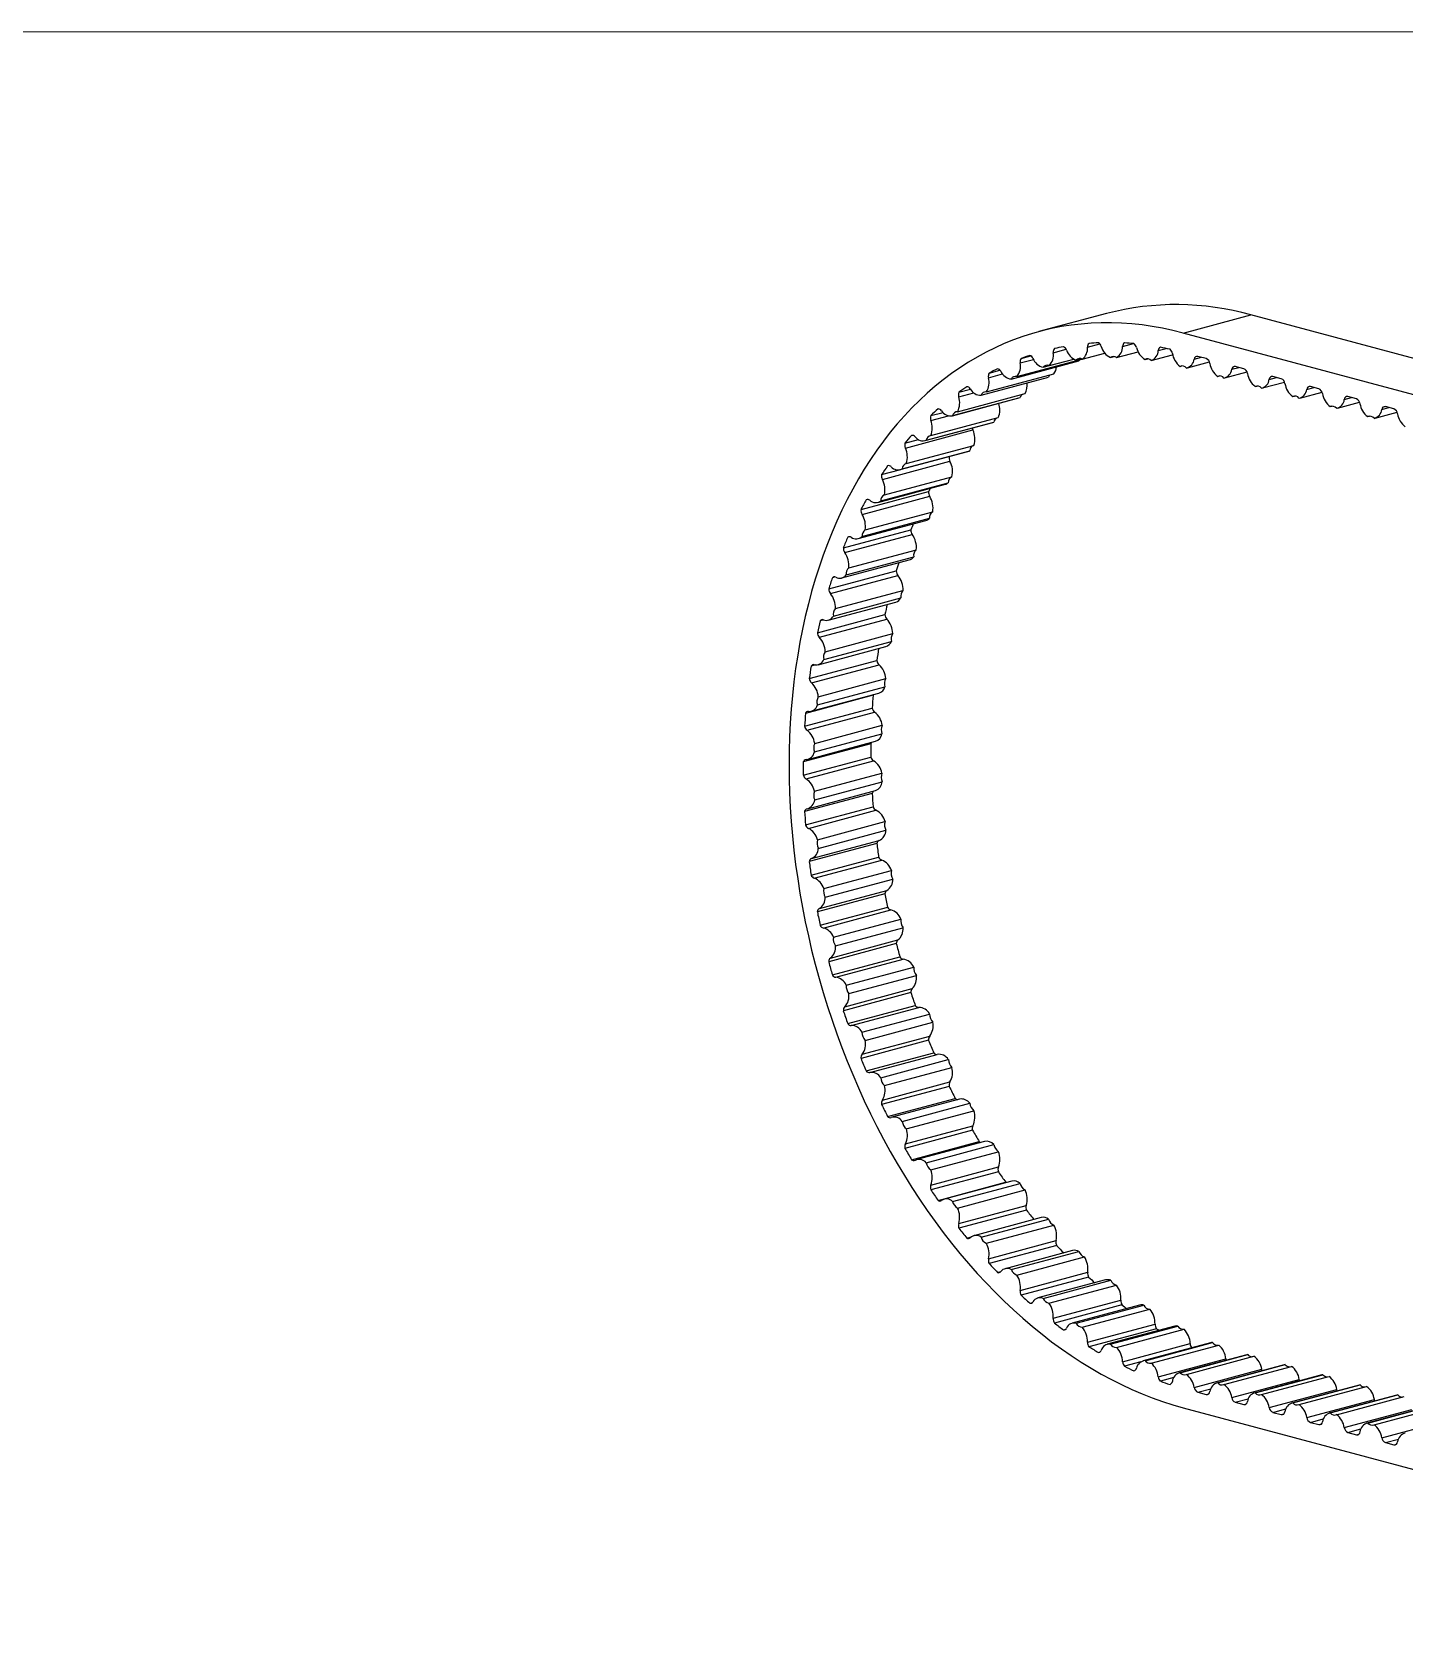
# Model space of a CAD drawing. Header units: inches. Extents: x 0.5 to 20.8, y 0.5 to 15.9.
# Drawn here: x 15.703 to 18.248, y 12.989 to 15.949 of the extents above; entities that cross this region are included whole.
import ezdxf

# ---------------------------------------------------------------- set-up
doc = ezdxf.new("R2010")
doc.units = ezdxf.units.IN
doc.header["$LTSCALE"] = 1.93327
doc.header["$MEASUREMENT"] = 0
doc.linetypes.add('SLD-Solid', pattern=[0])

msp = doc.modelspace()

# ---------------------------------------------------------------- linework, layer by layer
at = {"color": 7, "linetype": 'SLD-Solid', "lineweight": 18}
msp.add_line((20.7827, 15.9495), (0.4833, 15.9495), dxfattribs=at)
at = {"color": 7, "linetype": 'SLD-Solid', "lineweight": 25}
for p, q in [((17.6958, 15.4275), (17.5705, 15.394)), ((17.8381, 15.3914), (17.9633, 15.425)), ((19.4945, 15.0147), (17.9633, 15.425)), ((19.3692, 14.9812), (17.8381, 15.3914)), ((17.5192, 15.3061), (17.6445, 15.3397)), ((17.5295, 15.3106), (17.6502, 15.343)), ((17.5372, 15.344), (17.5556, 15.349)), ((17.5783, 15.3279), (17.635, 15.3431)), ((17.589, 15.3309), (17.6349, 15.3432)), ((17.6396, 15.3412), (17.6487, 15.3436)), ((17.6508, 15.3427), (17.6926, 15.3539)), ((17.7028, 15.3459), (17.71, 15.3478)), ((17.7142, 15.3459), (17.7543, 15.3566)), ((17.7672, 15.342), (17.7724, 15.3434)), ((17.7788, 15.3404), (17.8184, 15.3511)), ((17.8457, 15.3268), (17.8867, 15.3378)), ((17.8807, 15.3439), (17.865, 15.3481)), ((17.4631, 15.2762), (17.5884, 15.3097)), ((17.4729, 15.2821), (17.5981, 15.3156)), ((17.478, 15.317), (17.4982, 15.3224)), ((17.8323, 15.3296), (17.8355, 15.3304)), ((17.9019, 15.3109), (17.9051, 15.3118)), ((17.9153, 15.3082), (17.9563, 15.3192)), ((17.9503, 15.3253), (17.9346, 15.3295)), ((18.0199, 15.3066), (18.0042, 15.3108)), ((17.4195, 15.2455), (17.5447, 15.2791)), ((17.4221, 15.2816), (17.4433, 15.2873)), ((17.9715, 15.2923), (17.9747, 15.2931)), ((17.9849, 15.2895), (18.0258, 15.3005)), ((18.0545, 15.2709), (18.0954, 15.2819)), ((18.0895, 15.288), (18.0738, 15.2922)), ((17.4101, 15.2381), (17.5354, 15.2717)), ((17.4103, 15.2382), (17.5356, 15.2717)), ((17.5354, 15.2717), (17.5356, 15.2717)), ((18.0411, 15.2736), (18.0443, 15.2745)), ((18.1107, 15.255), (18.1139, 15.2559)), ((18.1241, 15.2523), (18.165, 15.2632)), ((18.1591, 15.2693), (18.1434, 15.2736)), ((18.2287, 15.2507), (18.213, 15.2549)), ((17.3595, 15.1919), (17.4847, 15.2254)), ((17.3615, 15.1926), (17.4867, 15.2261)), ((17.3699, 15.2382), (17.3926, 15.2443)), ((17.3699, 15.2012), (17.4951, 15.2348)), ((18.1803, 15.2364), (18.1835, 15.2372)), ((18.1937, 15.2336), (18.2346, 15.2446)), ((17.322, 15.1872), (17.3472, 15.1939)), ((17.3227, 15.1782), (17.448, 15.2118)), ((17.3348, 15.2017), (17.3344, 15.2016)), ((17.3132, 15.1382), (17.4385, 15.1717)), ((17.3169, 15.1398), (17.4422, 15.1733)), ((17.3245, 15.1497), (17.4498, 15.1832)), ((17.2787, 15.129), (17.312, 15.1379)), ((17.2801, 15.12), (17.4054, 15.1536)), ((17.2915, 15.1457), (17.2898, 15.1452)), ((17.2717, 15.0774), (17.397, 15.111)), ((17.2771, 15.0802), (17.4024, 15.1138)), ((17.2838, 15.0913), (17.4091, 15.1248)), ((17.2405, 15.0641), (17.3658, 15.0977)), ((17.2425, 15.0552), (17.3678, 15.0888)), ((17.2531, 15.0829), (17.2502, 15.0821)), ((17.2355, 15.0103), (17.3608, 15.0439)), ((17.2423, 15.0144), (17.3676, 15.048)), ((17.2481, 15.0266), (17.3734, 15.0601)), ((17.2077, 14.9932), (17.333, 15.0268)), ((17.2103, 14.9844), (17.3356, 15.018)), ((17.22, 15.0138), (17.216, 15.0127)), ((17.2178, 14.9561), (17.3431, 14.9897)), ((17.1806, 14.9169), (17.3059, 14.9504)), ((17.2048, 14.9373), (17.33, 14.9709)), ((17.213, 14.9431), (17.3382, 14.9766)), ((17.1838, 14.9083), (17.309, 14.9419)), ((17.1925, 14.9392), (17.1873, 14.9378)), ((17.1798, 14.8592), (17.3051, 14.8927)), ((17.1893, 14.8667), (17.3145, 14.9003)), ((17.1931, 14.8806), (17.3183, 14.9142)), ((17.1595, 14.8358), (17.2848, 14.8694)), ((17.1632, 14.8276), (17.2884, 14.8611)), ((17.1709, 14.8596), (17.1646, 14.8579)), ((17.1742, 14.8007), (17.2995, 14.8343)), ((17.161, 14.7766), (17.2862, 14.8101)), ((17.1714, 14.7861), (17.2967, 14.8197)), ((17.1445, 14.7508), (17.2698, 14.7843)), ((17.1563, 14.7761), (17.1479, 14.7739)), ((17.1487, 14.7429), (17.2739, 14.7764)), ((17.1613, 14.7172), (17.2866, 14.7507)), ((17.2628, 14.72), (17.1376, 14.6864)), ((17.1483, 14.6903), (17.2735, 14.7238)), ((17.1597, 14.702), (17.2849, 14.7355)), ((17.1358, 14.6625), (17.2611, 14.6961)), ((17.1404, 14.6551), (17.2657, 14.6886)), ((17.1546, 14.6307), (17.2798, 14.6643)), ((17.2588, 14.6299), (17.1335, 14.5963)), ((17.1419, 14.601), (17.2672, 14.6346)), ((17.154, 14.6151), (17.2793, 14.6486)), ((17.1335, 14.5718), (17.2588, 14.6054)), ((17.1385, 14.5649), (17.2638, 14.5985)), ((17.154, 14.5421), (17.2793, 14.5756)), ((17.2611, 14.5379), (17.1358, 14.5044)), ((17.1419, 14.5097), (17.2672, 14.5432)), ((17.1546, 14.5262), (17.2798, 14.5597)), ((17.1376, 14.4795), (17.2628, 14.5131)), ((17.1429, 14.4732), (17.2682, 14.5068)), ((17.1597, 14.4521), (17.2849, 14.4857)), ((17.1487, 14.4171), (17.2739, 14.4507)), ((17.1613, 14.4361), (17.2866, 14.4696)), ((17.2698, 14.445), (17.1445, 14.4115)), ((17.1479, 14.3865), (17.2732, 14.4201)), ((17.1536, 14.3808), (17.2789, 14.4143)), ((17.1714, 14.3617), (17.2967, 14.3952)), ((17.1742, 14.3456), (17.2995, 14.3792)), ((17.2848, 14.3519), (17.1595, 14.3184)), ((17.1632, 14.3247), (17.2884, 14.3583)), ((17.1646, 14.2935), (17.2899, 14.3271)), ((17.1705, 14.2885), (17.2958, 14.3221)), ((17.1893, 14.2715), (17.3145, 14.3051)), ((17.1931, 14.2556), (17.3183, 14.2891)), ((17.3059, 14.2596), (17.1806, 14.226)), ((17.1838, 14.2329), (17.309, 14.2665)), ((17.1873, 14.2015), (17.3126, 14.2351)), ((17.1935, 14.1972), (17.3188, 14.2308)), ((17.213, 14.1825), (17.3382, 14.2161)), ((17.2178, 14.1668), (17.3431, 14.2004)), ((17.333, 14.1687), (17.2077, 14.1352)), ((17.2103, 14.1426), (17.3356, 14.1761)), ((17.216, 14.1112), (17.3412, 14.1448)), ((17.2223, 14.1077), (17.3475, 14.1412)), ((17.2423, 14.0954), (17.3676, 14.129)), ((17.2481, 14.0802), (17.3734, 14.1137)), ((17.3658, 14.0803), (17.2405, 14.0467)), ((17.2425, 14.0545), (17.3678, 14.0881)), ((17.2502, 14.0235), (17.3755, 14.0571)), ((17.2566, 14.0208), (17.3819, 14.0543)), ((17.2771, 14.011), (17.4024, 14.0446)), ((17.2801, 13.9696), (17.4054, 14.0032)), ((17.2838, 13.9963), (17.4091, 14.0299)), ((17.404, 13.9949), (17.2787, 13.9614)), ((17.2898, 13.9392), (17.4151, 13.9727)), ((17.4232, 13.9714), (17.2979, 13.9378)), ((17.3169, 13.9301), (17.4422, 13.9637)), ((17.3245, 13.9161), (17.4498, 13.9497)), ((17.3227, 13.8885), (17.448, 13.9221)), ((17.4472, 13.9135), (17.322, 13.88)), ((17.3344, 13.8589), (17.4596, 13.8925)), ((17.4695, 13.8928), (17.3442, 13.8593)), ((17.3615, 13.8534), (17.4867, 13.887)), ((17.3699, 13.8402), (17.4951, 13.8738)), ((17.4952, 13.8368), (17.3699, 13.8033)), ((17.3701, 13.812), (17.4953, 13.8456)), ((17.3835, 13.7836), (17.5087, 13.8171)), ((17.5201, 13.8194), (17.3949, 13.7859)), ((17.4103, 13.7816), (17.5356, 13.8152)), ((17.4195, 13.7694), (17.5447, 13.803)), ((17.4216, 13.7408), (17.5469, 13.7744)), ((17.5473, 13.7654), (17.4221, 13.7319)), ((17.5748, 13.7518), (17.4495, 13.7182)), ((17.4631, 13.7154), (17.5884, 13.7489)), ((17.4729, 13.7042), (17.5981, 13.7378)), ((17.4367, 13.7138), (17.4447, 13.7159)), ((17.477, 13.6755), (17.6022, 13.7091)), ((17.6033, 13.7001), (17.478, 13.6665)), ((17.6328, 13.6906), (17.5076, 13.657)), ((17.5192, 13.6553), (17.6445, 13.6889)), ((17.5295, 13.6453), (17.6548, 13.6789)), ((17.4936, 13.6501), (17.4998, 13.6518)), ((17.5356, 13.6167), (17.6608, 13.6503)), ((17.6625, 13.6413), (17.5372, 13.6078)), ((17.6938, 13.6363), (17.5686, 13.6027)), ((17.5783, 13.6019), (17.7035, 13.6355)), ((17.589, 13.5932), (17.7143, 13.6267)), ((17.5536, 13.5932), (17.5586, 13.5946)), ((17.5969, 13.565), (17.7222, 13.5986)), ((17.7244, 13.5897), (17.5991, 13.5561)), ((17.7572, 13.5894), (17.6319, 13.5558)), ((17.6396, 13.5558), (17.7649, 13.5893)), ((17.6508, 13.5483), (17.776, 13.5819)), ((17.6161, 13.5436), (17.62, 13.5446)), ((17.6604, 13.5208), (17.7857, 13.5544)), ((17.7885, 13.5457), (17.6632, 13.5121)), ((17.8224, 13.5504), (17.6971, 13.5169)), ((17.7028, 13.5172), (17.8281, 13.5507)), ((17.7142, 13.5111), (17.8395, 13.5447)), ((17.6807, 13.5017), (17.6834, 13.5024)), ((17.7256, 13.4845), (17.8508, 13.5181)), ((17.8887, 13.5196), (17.7635, 13.4861)), ((17.7672, 13.4865), (17.8925, 13.5201)), ((17.7788, 13.4819), (17.904, 13.5155)), ((17.7594, 13.4843), (17.7289, 13.4761)), ((17.7917, 13.4565), (17.917, 13.49)), ((17.9557, 13.4973), (17.8304, 13.4638)), ((17.8323, 13.4641), (17.9575, 13.4977)), ((17.8439, 13.461), (17.9691, 13.4946)), ((17.8583, 13.437), (17.9836, 13.4705)), ((18.0253, 13.4787), (17.9, 13.4451)), ((17.9019, 13.4455), (18.0271, 13.4791)), ((17.9135, 13.4424), (18.0387, 13.4759)), ((17.9575, 13.4977), (17.9557, 13.4973)), ((18.0271, 13.4791), (18.0253, 13.4787)), ((17.7467, 13.4678), (17.7482, 13.4682)), ((17.8203, 13.455), (17.7956, 13.4484)), ((17.8135, 13.4424), (17.8138, 13.4425)), ((17.9279, 13.4183), (18.0532, 13.4519)), ((18.0949, 13.46), (17.9696, 13.4265)), ((17.9715, 13.4268), (18.0967, 13.4604)), ((17.9831, 13.4237), (18.1083, 13.4573)), ((18.1645, 13.4414), (18.0392, 13.4078)), ((18.0411, 13.4082), (18.1663, 13.4418)), ((18.0967, 13.4604), (18.0949, 13.46)), ((18.1663, 13.4418), (18.1645, 13.4414)), ((17.865, 13.428), (17.8807, 13.4238)), ((17.9975, 13.3997), (18.1228, 13.4332)), ((18.0527, 13.4051), (18.1779, 13.4387)), ((18.0671, 13.381), (18.1924, 13.4146)), ((18.2341, 13.4228), (18.1088, 13.3892)), ((18.1107, 13.3896), (18.2359, 13.4231)), ((18.1223, 13.3864), (18.2475, 13.42)), ((18.2359, 13.4231), (18.2341, 13.4228)), ((17.8381, 13.3992), (19.3692, 12.989)), ((17.9346, 13.4094), (17.9503, 13.4052)), ((18.0042, 13.3907), (18.0199, 13.3865)), ((18.1367, 13.3624), (18.262, 13.3959)), ((18.3037, 13.4041), (18.1784, 13.3705)), ((18.1803, 13.3709), (18.3055, 13.4045)), ((18.1919, 13.3678), (18.3171, 13.4014)), ((18.0738, 13.3721), (18.0895, 13.3679)), ((18.1434, 13.3534), (18.1591, 13.3492)), ((18.2063, 13.3437), (18.3315, 13.3773)), ((18.213, 13.3348), (18.2287, 13.3306))]:
    msp.add_line(p, q, dxfattribs=at)
at = {"color": 8, "linetype": 'SLD-Solid', "lineweight": 25}
for p, q in [((17.6604, 15.365), (17.6834, 15.3711)), ((17.7256, 15.3664), (17.7458, 15.3718)), ((17.5356, 15.336), (17.5603, 15.3426)), ((17.5969, 15.3548), (17.621, 15.3613)), ((17.7917, 15.359), (17.8063, 15.3629)), ((17.8583, 15.3428), (17.8716, 15.3464)), ((17.477, 15.3086), (17.5028, 15.3155)), ((17.9279, 15.3242), (17.9412, 15.3277)), ((17.9975, 15.3055), (18.0108, 15.3091)), ((17.4216, 15.273), (17.4496, 15.2805)), ((18.0671, 15.2869), (18.0804, 15.2904)), ((18.1367, 15.2682), (18.1499, 15.2718)), ((18.2063, 15.2496), (18.2195, 15.2532)), ((17.3701, 15.2294), (17.4028, 15.2381)), ((17.865, 13.428), (17.889, 13.4345)), ((17.8807, 13.4238), (17.8855, 13.4251)), ((17.9346, 13.4094), (17.9586, 13.4158)), ((17.9503, 13.4052), (17.9551, 13.4065)), ((18.0042, 13.3907), (18.0282, 13.3972)), ((18.0199, 13.3865), (18.0246, 13.3878)), ((18.0738, 13.3721), (18.0978, 13.3785)), ((18.0895, 13.3679), (18.0942, 13.3692)), ((18.1434, 13.3534), (18.1674, 13.3599)), ((18.1591, 13.3492), (18.1638, 13.3505)), ((18.213, 13.3348), (18.237, 13.3412)), ((18.2287, 13.3306), (18.2334, 13.3319))]:
    msp.add_line(p, q, dxfattribs=at)
at = {"color": 7, "linetype": 'SLD-Solid', "lineweight": 25, "flags": 128}
for points in [[(17.8381, 15.3914), (17.8189, 15.3962), (17.7998, 15.4003), (17.7807, 15.4037), (17.7617, 15.4064), (17.7426, 15.4084), (17.7237, 15.4098), (17.7048, 15.4104), (17.6861, 15.4103), (17.6674, 15.4096), (17.6489, 15.4081), (17.6304, 15.406), (17.6122, 15.4032), (17.594, 15.3996), (17.5761, 15.3954), (17.5583, 15.3905), (17.5407, 15.3849), (17.5233, 15.3787), (17.5062, 15.3717), (17.4892, 15.3641), (17.4725, 15.3559), (17.4561, 15.3469), (17.4399, 15.3374), (17.424, 15.3271), (17.4084, 15.3163), (17.393, 15.3048), (17.378, 15.2927), (17.3633, 15.2799), (17.3489, 15.2666), (17.3348, 15.2527), (17.3211, 15.2381), (17.3078, 15.223), (17.2948, 15.2074), (17.2822, 15.1911), (17.2699, 15.1744), (17.2581, 15.1571), (17.2466, 15.1392), (17.2356, 15.1209), (17.225, 15.1021), (17.2147, 15.0828), (17.205, 15.063), (17.1956, 15.0427), (17.1867, 15.022), (17.1782, 15.0009), (17.1702, 14.9794), (17.1627, 14.9574), (17.1556, 14.9351), (17.1489, 14.9124), (17.1428, 14.8894), (17.1371, 14.866), (17.1319, 14.8423), (17.1272, 14.8183), (17.123, 14.794), (17.1192, 14.7694), (17.116, 14.7446), (17.1133, 14.7195), (17.111, 14.6942), (17.1093, 14.6687), (17.108, 14.643), (17.1073, 14.6172), (17.107, 14.5912), (17.1073, 14.565), (17.108, 14.5388), (17.1093, 14.5124), (17.111, 14.486), (17.1133, 14.4595), (17.116, 14.4329), (17.1192, 14.4064), (17.123, 14.3798), (17.1272, 14.3532), (17.1319, 14.3267), (17.1371, 14.3002), (17.1428, 14.2738), (17.1489, 14.2474), (17.1556, 14.2212), (17.1627, 14.1951), (17.1702, 14.1691), (17.1782, 14.1433), (17.1867, 14.1176), (17.1956, 14.0921), (17.205, 14.0669), (17.2147, 14.0419), (17.225, 14.0171), (17.2356, 13.9925), (17.2466, 13.9683), (17.2581, 13.9443), (17.2699, 13.9207), (17.2822, 13.8973), (17.2948, 13.8743), (17.3078, 13.8517), (17.3211, 13.8295), (17.3348, 13.8076), (17.3489, 13.7861), (17.3633, 13.7651), (17.378, 13.7445), (17.393, 13.7243), (17.4084, 13.7046), (17.424, 13.6853), (17.4399, 13.6666), (17.4561, 13.6483), (17.4725, 13.6306), (17.4892, 13.6134), (17.5062, 13.5967), (17.5233, 13.5806), (17.5407, 13.565), (17.5583, 13.55), (17.5761, 13.5356), (17.594, 13.5217), (17.6122, 13.5085), (17.6304, 13.4959), (17.6489, 13.4839), (17.6674, 13.4725), (17.6861, 13.4617), (17.7048, 13.4516), (17.7237, 13.4421), (17.7426, 13.4333), (17.7617, 13.4251), (17.7807, 13.4177), (17.7998, 13.4108), (17.8189, 13.4047), (17.8381, 13.3992)], [(17.6445, 15.3397), (17.6454, 15.3411), (17.646, 15.3418)], [(17.4847, 15.2254), (17.485, 15.2255), (17.4867, 15.2261)], [(17.2628, 14.72), (17.2633, 14.7208), (17.2635, 14.7211)], [(17.5096, 13.8166), (17.5096, 13.8166), (17.5087, 13.8171)], [(17.8925, 13.5201), (17.8906, 13.52), (17.8887, 13.5196)], [(17.9844, 13.4677), (17.9839, 13.4689), (17.9836, 13.4705)], [(18.054, 13.4491), (18.0535, 13.4503), (18.0532, 13.4519)], [(18.1236, 13.4304), (18.1231, 13.4316), (18.1228, 13.4332)], [(18.1932, 13.4118), (18.1927, 13.413), (18.1924, 13.4146)]]:
    msp.add_lwpolyline(points, dxfattribs=at)
at = {"color": 7, "linetype": 'SLD-Solid', "lineweight": 25}
for centre, radius, start, end in [((17.8248, 14.9321), 0.512, 74.301, 104.5958), ((17.7002, 14.9097), 0.4639, 100.4414, 102.5814), ((17.612, 15.3566), 0.0102, 18.5018, 65.9052), ((17.6354, 15.3625), 0.0251, 307.654, 5.6223), ((17.669, 15.3658), 0.00856, 131.8739, 185.3525), ((17.7018, 14.8963), 0.4775, 92.5342, 94.6335), ((17.6752, 15.3637), 0.0111, 15.3128, 60.1332), ((17.7166, 15.3745), 0.0317, 194.4131, 244.315), ((17.7028, 15.3655), 0.0227, 300.0191, 2.1145), ((17.7333, 15.3666), 0.00774, 124.5296, 181.8561), ((17.7015, 14.8683), 0.5054, 84.8707, 86.8917), ((17.7398, 15.362), 0.0119, 12.1267, 54.8237), ((17.7987, 15.3587), 0.007, 116.6181, 178.0917), ((17.6956, 14.8266), 0.5476, 77.5666, 79.4825), ((17.506, 15.3296), 0.0303, 321.1575, 12.1557), ((17.5457, 15.3381), 0.0103, 144.8603, 191.9055), ((17.7006, 14.9089), 0.4648, 108.4421, 110.5793), ((17.5507, 15.341), 0.00932, 21.7387, 72.1913), ((17.5842, 15.3537), 0.0265, 200.565, 257.0802), ((17.5696, 15.3505), 0.0277, 314.6948, 8.9429), ((17.6062, 15.3563), 0.00943, 138.6428, 188.6777), ((17.6494, 15.3686), 0.0291, 197.4599, 250.4272), ((17.646, 15.3358), 0.00836, 55.3745, 139.6826), ((17.7085, 15.3394), 0.00865, 48.5403, 130.8514), ((17.785, 15.3713), 0.0342, 191.3705, 238.6995), ((17.772, 15.3343), 0.00915, 42.5691, 121.7383), ((17.7711, 15.3596), 0.0206, 291.8117, 358.3161), ((17.8054, 15.3517), 0.0126, 8.9072, 49.9216), ((17.854, 15.3589), 0.0365, 188.2908, 233.5285), ((17.8396, 15.3448), 0.0188, 283.1061, 354.101), ((17.864, 15.3426), 0.00567, 79.0966, 177.3435), ((17.8766, 15.3338), 0.0109, 6.3498, 67.8055), ((17.4453, 15.2999), 0.0328, 327.081, 15.3214), ((17.4877, 15.3115), 0.0112, 150.5697, 195.0919), ((17.7069, 14.8948), 0.4802, 116.3719, 118.463), ((17.492, 15.3168), 0.00846, 25.0813, 79.0333), ((17.5216, 15.3301), 0.024, 203.8009, 264.3009), ((17.5269, 15.3027), 0.00839, 71.4232, 155.548), ((17.5853, 15.3235), 0.00828, 63.0439, 147.9809), ((17.5985, 15.3057), 0.0109, 132.1425, 158.4145), ((17.5769, 15.3311), 0.0263, 323.992, 354.5612), ((17.8361, 15.3205), 0.00984, 37.399, 112.605), ((17.9236, 15.3403), 0.0365, 188.2908, 233.5285), ((17.9057, 15.3019), 0.00984, 37.399, 112.605), ((17.9092, 15.3261), 0.0188, 283.1061, 354.101), ((17.9336, 15.3239), 0.00567, 79.0966, 177.3435), ((17.9462, 15.3152), 0.0109, 6.3498, 67.8055), ((17.9932, 15.3216), 0.0365, 188.2908, 233.5285), ((18.0031, 15.3053), 0.00567, 79.0966, 177.3435), ((18.0158, 15.2965), 0.0109, 6.3498, 67.8055), ((17.433, 15.2767), 0.012, 155.8238, 198.2803), ((17.7225, 14.8694), 0.5101, 124.0772, 126.086), ((17.4362, 15.2843), 0.00764, 28.6063, 86.4519), ((17.4623, 15.2979), 0.0218, 207.2646, 272.0867), ((17.4714, 15.2735), 0.00871, 80.3054, 162.2708), ((17.5462, 15.2688), 0.011, 125.8656, 164.6913), ((17.5164, 15.2946), 0.0324, 331.2892, 7.8039), ((17.9752, 15.2832), 0.00984, 37.399, 112.605), ((17.9788, 15.3075), 0.0188, 283.1061, 354.101), ((18.0628, 15.303), 0.0365, 188.2908, 233.5285), ((18.0484, 15.2888), 0.0188, 283.1061, 354.101), ((18.0727, 15.2866), 0.00567, 79.0966, 177.3435), ((18.0854, 15.2779), 0.0109, 6.3498, 67.8055), ((18.1323, 15.2843), 0.0365, 188.2908, 233.5285), ((17.7501, 14.8353), 0.554, 131.4366, 133.3377), ((17.384, 15.2437), 0.00691, 32.4133, 94.4334), ((17.4068, 15.2576), 0.0198, 211.0809, 280.3915), ((17.3882, 15.2618), 0.0353, 332.5166, 18.4864), ((17.4609, 15.249), 0.0371, 337.4266, 19.0087), ((18.0448, 15.2646), 0.00984, 37.399, 112.605), ((18.1144, 15.2459), 0.00984, 37.399, 112.605), ((18.118, 15.2702), 0.0188, 283.1061, 354.101), ((18.1423, 15.268), 0.00567, 79.0966, 177.3435), ((18.155, 15.2592), 0.0109, 6.3498, 67.8055), ((18.2019, 15.2657), 0.0365, 188.2908, 233.5285), ((18.1876, 15.2515), 0.0188, 283.1061, 354.101), ((18.2119, 15.2493), 0.00567, 79.0966, 177.3435), ((18.2246, 15.2406), 0.0109, 6.3498, 67.8055), ((17.3819, 15.234), 0.0127, 160.6776, 201.5065), ((17.3353, 15.2155), 0.0374, 337.5196, 21.6884), ((17.4194, 15.2363), 0.00922, 89.4356, 168.1339), ((17.4978, 15.2243), 0.0112, 120.0549, 170.502), ((18.184, 15.2273), 0.00984, 37.399, 112.605), ((18.2715, 15.247), 0.0365, 188.2908, 233.5285), ((17.7914, 14.7954), 0.6115, 138.3721, 140.1521), ((17.3358, 15.1954), 0.00628, 36.6264, 102.9149), ((17.3555, 15.2097), 0.0181, 215.3984, 289.1138), ((17.3713, 15.1914), 0.00994, 98.5534, 173.2091), ((17.4611, 15.2176), 0.0144, 189.25, 203.9761), ((17.4125, 15.1952), 0.0392, 342.1446, 24.9598), ((17.3348, 15.1838), 0.0133, 165.1846, 204.8021), ((17.2872, 15.1617), 0.0392, 342.1446, 24.9598), ((17.4174, 15.16), 0.0137, 169.3947, 208.1971), ((17.4349, 15.1852), 0.0139, 285.0399, 301.7653), ((17.4533, 15.1728), 0.0111, 113.4255, 177.1315), ((17.2921, 15.1264), 0.0137, 169.3947, 208.1971), ((17.8469, 14.7529), 0.6814, 144.8487, 146.5048), ((17.2919, 15.1399), 0.00576, 41.3861, 111.7728), ((17.309, 15.1545), 0.0168, 220.3742, 298.0917), ((17.3278, 15.1393), 0.0109, 107.4297, 177.625), ((17.3697, 15.1343), 0.0405, 346.4427, 28.3313), ((17.2444, 15.1008), 0.0405, 346.4427, 28.3313), ((18.048, 14.741), 0.7698, 151.914, 152.4006), ((17.3933, 15.1247), 0.0142, 285.1657, 309.5054), ((17.4143, 15.1141), 0.012, 115.8905, 181.5331), ((17.9159, 14.7111), 0.7622, 150.867, 152.404), ((17.253, 15.0775), 0.00536, 46.8313, 120.8202), ((17.2676, 15.0928), 0.0158, 226.146, 307.11), ((17.289, 15.0805), 0.012, 115.8905, 181.5331), ((17.3796, 15.0961), 0.0139, 173.3532, 211.7223), ((17.3327, 15.067), 0.0413, 350.4608, 31.8336), ((17.2543, 15.0625), 0.0139, 173.3532, 211.7223), ((17.2074, 15.0334), 0.0413, 350.4608, 31.8336), ((17.3568, 15.058), 0.0147, 285.4712, 316.9439), ((17.3807, 15.0492), 0.0132, 123.8254, 185.0786), ((17.9965, 14.6726), 0.8515, 156.4526, 157.8801), ((17.2192, 15.0088), 0.00509, 53.0685, 129.8193), ((17.2314, 15.025), 0.0152, 232.7962, 315.9217), ((17.2555, 15.0156), 0.0132, 123.8254, 185.0786), ((18.1268, 14.7041), 0.8569, 157.0912, 157.8777), ((17.3469, 15.026), 0.0139, 177.1012, 215.4102), ((17.3017, 14.9939), 0.0415, 354.2407, 35.499), ((17.2216, 14.9925), 0.0139, 177.1012, 215.4102), ((17.1765, 14.9603), 0.0415, 354.2407, 35.499), ((17.3526, 14.9787), 0.0146, 131.1826, 188.3854), ((17.2274, 14.9452), 0.0146, 131.1826, 188.3854), ((18.2141, 14.6723), 0.9498, 162.008, 162.9748), ((17.3197, 14.9506), 0.0138, 180.6753, 219.2965), ((17.3259, 14.9855), 0.0152, 285.8323, 324.1734), ((18.0856, 14.6398), 0.9464, 161.6458, 162.9761), ((17.191, 14.9345), 0.00494, 60.1381, 138.5099), ((17.2009, 14.9518), 0.0149, 240.3195, 324.282), ((17.2772, 14.9158), 0.0412, 357.8197, 39.3627), ((17.1944, 14.917), 0.0138, 180.6753, 219.2965), ((17.1519, 14.8822), 0.0412, 357.8197, 39.3627), ((17.3005, 14.9081), 0.016, 286.6218, 330.7943), ((17.3302, 14.9035), 0.016, 137.9562, 191.5506), ((17.176, 14.8738), 0.015, 248.6094, 331.987), ((17.2049, 14.8699), 0.016, 137.9562, 191.5506), ((18.3067, 14.6473), 1.0458, 166.6677, 167.7399), ((17.2982, 14.8703), 0.0134, 184.109, 223.4206), ((18.1792, 14.6142), 1.0435, 166.4943, 167.7408), ((17.1729, 14.8368), 0.0134, 184.109, 223.4206), ((17.1687, 14.8552), 0.00491, 67.9892, 146.6507), ((17.2592, 14.8334), 0.0402, 1.2314, 43.4637), ((17.3136, 14.8241), 0.0174, 144.1722, 194.6472), ((17.134, 14.7999), 0.0402, 1.2314, 43.4637), ((18.3985, 14.6302), 1.1391, 171.0907, 172.2238), ((17.2814, 14.826), 0.0166, 286.9906, 337.6347), ((18.2729, 14.5967), 1.1388, 171.048, 172.2239), ((17.1525, 14.7717), 0.00501, 76.4758, 154.0603), ((17.157, 14.7917), 0.0155, 257.4676, 338.9068), ((17.1883, 14.7905), 0.0174, 144.1722, 194.6472), ((17.2826, 14.786), 0.0129, 187.4334, 227.8264), ((17.2479, 14.7477), 0.0388, 4.5068, 47.8453), ((17.1573, 14.7524), 0.0129, 187.4334, 227.8264), ((17.3029, 14.7413), 0.0189, 149.8746, 197.7299), ((17.1226, 14.7141), 0.0388, 4.5068, 47.8453), ((17.1776, 14.7077), 0.0189, 149.8746, 197.7299), ((18.4872, 14.6205), 1.2284, 175.3557, 176.4737), ((17.2681, 14.7405), 0.0175, 287.9798, 343.6383), ((18.3619, 14.587), 1.2284, 175.3557, 176.4737), ((17.1425, 14.6847), 0.00523, 85.377, 160.6469), ((17.1439, 14.7062), 0.0163, 266.6382, 345.0027), ((17.2731, 14.6983), 0.0122, 190.6787, 232.5624), ((17.2433, 14.6593), 0.0369, 7.6752, 52.5551), ((17.1479, 14.6648), 0.0122, 190.6787, 232.5624), ((17.118, 14.6258), 0.0369, 7.6752, 52.5551), ((17.2981, 14.6558), 0.0201, 155.1165, 200.8409), ((17.1728, 14.6222), 0.0201, 155.1165, 200.8409), ((18.5668, 14.6176), 1.3081, 179.4639, 180.5361), ((17.2655, 14.6278), 0.00702, 133.7059, 162.5773), ((17.2613, 14.6519), 0.0183, 288.8128, 349.5719), ((17.1389, 14.595), 0.00558, 94.4352, 166.4146), ((18.4415, 14.5841), 1.3081, 179.4639, 180.5361), ((17.1367, 14.618), 0.0175, 275.8501, 350.3218), ((17.2699, 14.6081), 0.0114, 193.8757, 237.6811), ((17.2452, 14.5692), 0.0347, 10.7664, 57.6448), ((17.1446, 14.5746), 0.0114, 193.8757, 237.6811), ((17.2993, 14.5684), 0.0213, 159.9529, 204.0147), ((17.1199, 14.5356), 0.0347, 10.7664, 57.6448), ((17.174, 14.5348), 0.0213, 159.9529, 204.0147), ((17.2675, 14.5368), 0.00647, 119.8354, 170.2604), ((18.6328, 14.6198), 1.3741, 183.4165, 184.454), ((17.2604, 14.5616), 0.0195, 290.3282, 354.5919), ((17.1418, 14.5035), 0.00605, 103.3988, 171.4463), ((17.1355, 14.5278), 0.0191, 284.8592, 354.9731), ((17.273, 14.5162), 0.0106, 197.0584, 243.2374), ((17.2537, 14.478), 0.0322, 13.8133, 63.1683), ((18.5075, 14.5863), 1.3741, 183.4165, 184.454), ((17.1477, 14.4827), 0.0106, 197.0584, 243.2374), ((17.3063, 14.4798), 0.0221, 164.4368, 207.2819), ((17.1284, 14.4445), 0.0322, 13.8133, 63.1683), ((17.181, 14.4462), 0.0221, 164.4368, 207.2819), ((17.2764, 14.4445), 0.00663, 112.0571, 175.8712), ((17.2656, 14.47), 0.021, 293.4752, 359.095), ((17.1403, 14.4364), 0.021, 293.4752, 359.095), ((18.6818, 14.6247), 1.4234, 187.2543, 188.2677), ((17.2823, 14.4234), 0.00972, 200.2674, 249.2853), ((17.1512, 14.411), 0.00663, 112.0571, 175.8712), ((18.5565, 14.5912), 1.4234, 187.2543, 188.2677), ((17.2684, 14.3867), 0.0296, 16.8555, 69.1785), ((17.319, 14.3908), 0.0227, 168.6178, 210.6721), ((17.1571, 14.3899), 0.00972, 200.2674, 249.2853), ((17.1431, 14.3531), 0.0296, 16.8555, 69.1785), ((17.1937, 14.3572), 0.0227, 168.6178, 210.6721), ((17.2763, 14.378), 0.0232, 301.5735, 2.8266), ((17.151, 14.3444), 0.0232, 301.5735, 2.8266), ((17.2921, 14.3519), 0.00733, 120.2595, 179.8324), ((18.7114, 14.6297), 1.4534, 191.0161, 192.0156), ((17.1668, 14.3184), 0.00733, 120.2595, 179.8324), ((18.5861, 14.5961), 1.4534, 191.0161, 192.0156), ((17.298, 14.3306), 0.00884, 203.554, 255.8721), ((17.2891, 14.2959), 0.027, 19.9441, 75.7219), ((17.3374, 14.3021), 0.023, 172.5405, 214.216), ((17.1727, 14.2971), 0.00884, 203.554, 255.8721), ((17.1639, 14.2623), 0.027, 19.9441, 75.7219), ((17.2121, 14.2685), 0.023, 172.5405, 214.216), ((17.2929, 14.2863), 0.0256, 309.0914, 6.2901), ((17.1676, 14.2528), 0.0256, 309.0914, 6.2901), ((17.314, 14.2601), 0.00811, 127.9186, 183.4622), ((18.7204, 14.6317), 1.4626, 194.7391, 195.7343), ((17.1887, 14.2265), 0.00811, 127.9186, 183.4622), ((18.5951, 14.5981), 1.4626, 194.7391, 195.7343), ((17.3197, 14.2387), 0.008, 206.9857, 263.0296), ((17.3157, 14.2064), 0.0245, 23.1472, 82.8296), ((17.3612, 14.2146), 0.023, 176.2451, 217.9465), ((17.1945, 14.2051), 0.008, 206.9857, 263.0296), ((17.1904, 14.1729), 0.0245, 23.1472, 82.8296), ((17.2359, 14.181), 0.023, 176.2451, 217.9465), ((17.3153, 14.1957), 0.0282, 316.0159, 9.5837), ((17.19, 14.1621), 0.0282, 316.0159, 9.5837), ((17.3419, 14.1698), 0.00895, 135.0017, 186.8708), ((18.709, 14.6281), 1.4507, 198.4596, 199.4603), ((17.2166, 14.1362), 0.00895, 135.0017, 186.8708), ((18.5837, 14.5945), 1.4507, 198.4596, 199.4603), ((17.3474, 14.1485), 0.00723, 210.6514, 270.7613), ((17.3477, 14.119), 0.0222, 26.557, 90.5059), ((17.3903, 14.1289), 0.0227, 179.7674, 221.9), ((17.2222, 14.1149), 0.00723, 210.6514, 270.7613), ((17.2225, 14.0855), 0.0222, 26.557, 90.5059), ((17.265, 14.0953), 0.0227, 179.7674, 221.9), ((17.3434, 14.1069), 0.0308, 322.3684, 12.783), ((17.2181, 14.0733), 0.0308, 322.3684, 12.783), ((17.3755, 14.082), 0.00983, 141.5171, 190.144), ((18.6786, 14.6164), 1.4181, 202.2138, 203.2298), ((17.2502, 14.0484), 0.00983, 141.5171, 190.144), ((18.5533, 14.5828), 1.4181, 202.2138, 203.2298), ((17.3809, 14.0608), 0.00655, 214.6644, 279.0285), ((17.385, 14.0344), 0.0201, 30.2925, 98.7144), ((17.4244, 14.0458), 0.022, 183.1402, 226.1173), ((17.2556, 14.0272), 0.00655, 214.6644, 279.0285), ((17.2597, 14.0008), 0.0201, 30.2925, 98.7144), ((17.2991, 14.0122), 0.022, 183.1402, 226.1173), ((17.4144, 13.9974), 0.0107, 147.499, 193.3471), ((17.377, 14.0207), 0.0333, 328.1914, 15.9452), ((17.2518, 13.9872), 0.0333, 328.1914, 15.9452), ((18.6318, 14.5948), 1.3665, 206.0388, 207.0801), ((17.2891, 13.9638), 0.0107, 147.499, 193.3471), ((18.5065, 14.5612), 1.3665, 206.0388, 207.0801), ((17.4201, 13.9772), 0.00674, 221.5517, 267.5417), ((17.4268, 13.9528), 0.0188, 35.002, 100.8966), ((17.4632, 13.966), 0.0211, 186.3937, 230.6437), ((17.416, 13.938), 0.0357, 333.5371, 19.1147), ((17.2944, 13.9429), 0.00598, 219.1593, 287.7358), ((17.3018, 13.9197), 0.0184, 34.4986, 107.3651), ((17.3379, 13.9324), 0.0211, 186.3937, 230.6437), ((17.2908, 13.9044), 0.0357, 333.5371, 19.1147), ((17.4583, 13.9168), 0.0116, 152.996, 196.5295), ((17.333, 13.8833), 0.0116, 152.996, 196.5295), ((18.5721, 14.5623), 1.2985, 209.9729, 211.0503), ((17.4643, 13.8977), 0.00702, 228.1684, 254.7528), ((17.473, 13.875), 0.0182, 41.1011, 101.3627), ((17.5065, 13.8903), 0.02, 189.5576, 235.5291), ((18.4468, 14.5287), 1.2985, 209.9729, 211.0503), ((17.3383, 13.8628), 0.00553, 224.2789, 296.7245), ((17.3483, 13.8426), 0.017, 39.3323, 116.3081), ((17.4602, 13.8594), 0.0378, 338.4612, 22.3279), ((17.3812, 13.8567), 0.02, 189.5576, 235.5291), ((17.3349, 13.8259), 0.0378, 338.4612, 22.3279), ((17.5068, 13.841), 0.0123, 158.0625, 199.7309), ((18.5037, 14.5185), 1.2173, 214.0569, 215.1817), ((17.3815, 13.8074), 0.0123, 158.0625, 199.7309), ((18.3784, 14.485), 1.2173, 214.0569, 215.1817), ((17.5238, 13.8026), 0.0172, 46.8116, 102.4482), ((17.5538, 13.8193), 0.0187, 192.6629, 240.8271), ((17.5091, 13.7859), 0.0395, 343.0177, 25.6167), ((17.3868, 13.7876), 0.0052, 230.1487, 305.7771), ((17.3991, 13.7704), 0.0159, 44.9382, 125.3374), ((17.4286, 13.7857), 0.0187, 192.6629, 240.8271), ((17.3839, 13.7523), 0.0395, 343.0177, 25.6167), ((17.5593, 13.7705), 0.013, 162.7532, 202.9847), ((17.434, 13.7369), 0.013, 162.7532, 202.9847), ((18.4316, 14.4646), 1.1272, 218.3342, 219.4614), ((17.5785, 13.7358), 0.0164, 53.1416, 103.1395), ((17.605, 13.7536), 0.0173, 195.7449, 246.5927), ((17.5625, 13.718), 0.0407, 347.257, 29.0116), ((18.306, 14.4308), 1.1268, 218.3341, 219.5183), ((17.4394, 13.7179), 0.00499, 236.8427, 314.6391), ((17.4536, 13.7035), 0.0153, 51.4121, 134.2099), ((17.4797, 13.7201), 0.0173, 195.7449, 246.5927), ((17.6154, 13.7061), 0.0135, 167.1201, 206.3214), ((17.4372, 13.6845), 0.0407, 347.257, 29.0116), ((18.3601, 14.4022), 1.0324, 222.851, 223.9138), ((17.6366, 13.6755), 0.0156, 59.5006, 104.0165), ((17.6595, 13.694), 0.0158, 198.8469, 252.8781), ((17.6199, 13.6566), 0.0414, 351.2249, 32.5434), ((17.4901, 13.6725), 0.0135, 167.1201, 206.3214), ((18.2339, 14.3677), 1.031, 222.8506, 224.1071), ((17.4957, 13.6545), 0.00491, 244.3535, 323.0551), ((17.5115, 13.6425), 0.0149, 58.7683, 142.6773), ((17.5342, 13.6604), 0.0158, 198.8469, 252.8781), ((17.6745, 13.6482), 0.0138, 171.2113, 209.7714), ((17.4947, 13.623), 0.0414, 351.2249, 32.5434), ((18.294, 14.3343), 0.9376, 227.6565, 228.6051), ((17.6976, 13.6216), 0.0151, 66.7084, 104.2436), ((17.7169, 13.6409), 0.0144, 202.0257, 259.7259), ((17.6808, 13.6022), 0.0415, 354.9622, 36.2451), ((17.5492, 13.6146), 0.0138, 171.2113, 209.7714), ((18.1663, 14.2981), 0.934, 227.655, 228.9971), ((17.555, 13.5979), 0.00495, 252.5767, 330.8122), ((17.5724, 13.5882), 0.015, 66.9199, 150.5248), ((17.5916, 13.6073), 0.0144, 202.0257, 259.7259), ((17.5556, 13.5686), 0.0415, 354.9622, 36.2451), ((17.7361, 13.5974), 0.0139, 175.0699, 213.3659), ((18.2352, 14.2627), 0.8449, 232.7996, 233.5559), ((17.7609, 13.5753), 0.0146, 73.8965, 104.6674), ((17.7767, 13.5949), 0.013, 205.3572, 267.1584), ((17.6108, 13.5638), 0.0139, 175.0699, 213.3659), ((17.7447, 13.5554), 0.041, 358.5057, 40.1525), ((18.1068, 14.2249), 0.8396, 232.7973, 234.2382), ((17.6169, 13.5486), 0.00512, 261.3213, 337.7756), ((17.6358, 13.5409), 0.0154, 75.685, 157.6057), ((17.6514, 13.5613), 0.013, 205.3572, 267.1584), ((17.6194, 13.5219), 0.041, 358.5057, 40.1525), ((17.7996, 13.5541), 0.0139, 178.735, 217.1388), ((18.187, 14.1917), 0.759, 238.329, 238.765), ((17.826, 13.5367), 0.0142, 81.4653, 104.8602), ((17.8384, 13.5564), 0.0118, 208.9419, 275.1649), ((17.8109, 13.5168), 0.04, 1.8881, 44.3053), ((17.6743, 13.5205), 0.0139, 178.735, 217.1388), ((18.0577, 14.1515), 0.7512, 238.3255, 239.8773), ((17.6807, 13.5071), 0.00541, 270.341, 343.907), ((17.7014, 13.5011), 0.0161, 84.8155, 163.863), ((17.7132, 13.5229), 0.0118, 208.9419, 275.1649), ((17.6856, 13.4832), 0.04, 1.8881, 44.3053), ((17.8646, 13.5187), 0.0138, 182.3721, 217.576), ((17.9018, 13.5262), 0.0111, 213.541, 275.8939), ((17.8787, 13.4866), 0.0384, 5.1401, 48.7478), ((17.7392, 13.485), 0.0136, 182.2417, 221.1273), ((18.0204, 14.0813), 0.6718, 244.2817, 245.9535), ((17.7457, 13.4736), 0.00582, 279.3765, 349.2571), ((17.7684, 13.4693), 0.0173, 94.04, 169.3283), ((17.7762, 13.4924), 0.0107, 212.9067, 283.6867), ((17.7534, 13.453), 0.0384, 5.1401, 48.7478), ((17.9313, 13.4917), 0.0144, 186.5007, 198.401), ((17.9661, 13.5049), 0.0112, 220.1851, 269.2498), ((17.9475, 13.4653), 0.0365, 8.2908, 53.5285), ((18.0357, 13.4863), 0.0112, 220.1851, 269.2498), ((18.0171, 13.4466), 0.0365, 8.2908, 53.5285), ((17.8048, 13.4578), 0.0132, 185.6223, 225.3729), ((17.9951, 14.0178), 0.6034, 250.6938, 252.4897), ((17.8115, 13.4485), 0.00636, 288.1953, 353.9385), ((17.8365, 13.4459), 0.0188, 103.1061, 174.101), ((17.8401, 13.4701), 0.00984, 217.399, 292.605), ((17.8222, 13.4317), 0.0365, 8.2908, 53.5285), ((17.9061, 13.4272), 0.0188, 103.1061, 174.101), ((17.9097, 13.4515), 0.00984, 217.399, 292.605), ((17.8918, 13.413), 0.0365, 8.2908, 53.5285), ((18.1053, 13.4676), 0.0112, 220.1851, 269.2498), ((18.0867, 13.428), 0.0365, 8.2908, 53.5285), ((18.1749, 13.449), 0.0112, 220.1851, 269.2498), ((17.8692, 13.4382), 0.0109, 186.3498, 247.8055), ((17.8818, 13.4294), 0.00567, 259.0966, 357.3435), ((17.9388, 13.4195), 0.0109, 186.3498, 247.8055), ((17.9757, 13.4086), 0.0188, 103.1061, 174.101), ((17.9793, 13.4328), 0.00984, 217.399, 292.605), ((17.9614, 13.3944), 0.0365, 8.2908, 53.5285), ((18.1563, 13.4093), 0.0365, 8.2908, 53.5285), ((18.2445, 13.4303), 0.0112, 220.1851, 269.2498), ((17.9514, 13.4108), 0.00567, 259.0966, 357.3435), ((18.0084, 13.4009), 0.0109, 186.3498, 247.8055), ((18.021, 13.3921), 0.00567, 259.0966, 357.3435), ((18.0453, 13.3899), 0.0188, 103.1061, 174.101), ((18.0489, 13.4142), 0.00984, 217.399, 292.605), ((18.031, 13.3758), 0.0365, 8.2908, 53.5285), ((18.1149, 13.3713), 0.0188, 103.1061, 174.101), ((18.1185, 13.3955), 0.00984, 217.399, 292.605), ((18.1006, 13.3571), 0.0365, 8.2908, 53.5285), ((18.0779, 13.3822), 0.0109, 186.3498, 247.8055), ((18.0906, 13.3735), 0.00567, 259.0966, 357.3435), ((18.1475, 13.3636), 0.0109, 186.3498, 247.8055), ((18.1602, 13.3548), 0.00567, 259.0966, 357.3435), ((18.1845, 13.3526), 0.0188, 103.1061, 174.101), ((18.1881, 13.3769), 0.00984, 217.399, 292.605), ((18.1702, 13.3385), 0.0365, 8.2908, 53.5285), ((18.2541, 13.334), 0.0188, 103.1061, 174.101), ((18.2171, 13.3449), 0.0109, 186.3498, 247.8055), ((18.2298, 13.3362), 0.00567, 259.0966, 357.3435)]:
    msp.add_arc(centre, radius, start, end, dxfattribs=at)

doc.saveas('drawing.dxf')
